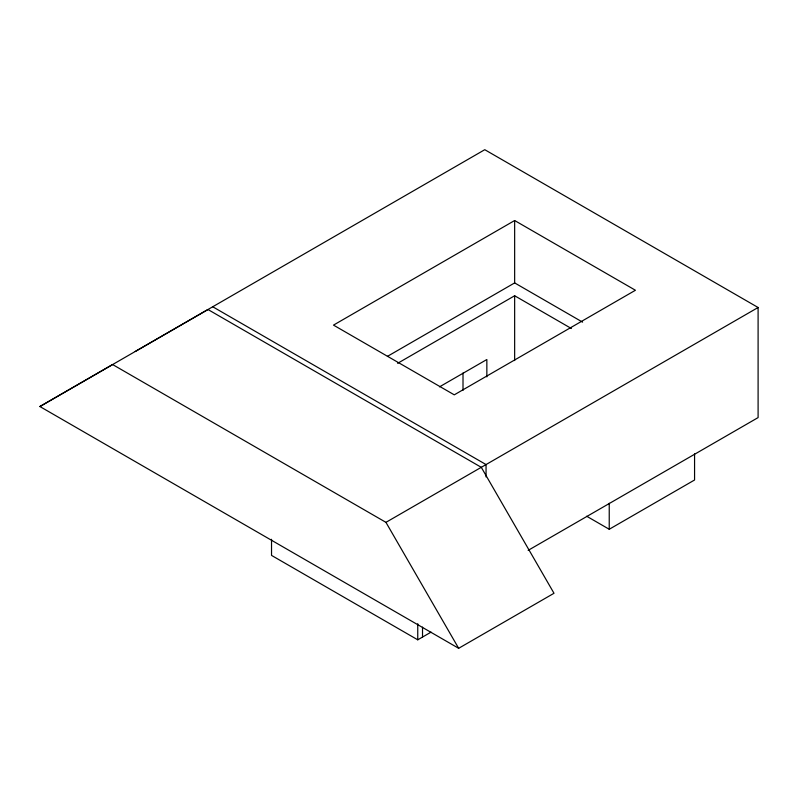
<?xml version="1.0" encoding="UTF-8"?>
<svg xmlns="http://www.w3.org/2000/svg" width="798" height="798" viewBox="0 0 798 798"><rect width="100%" height="100%" fill="white"/><g stroke="black" fill="none" stroke-linecap="round" stroke-linejoin="round"><path stroke-width="1.2" d="M39.9 406.531L112.618 364.546L385.943 522.351L458.66 648.305L554.002 593.273L481.284 467.319L207.959 309.514L39.9 406.531L458.66 648.305M135.241 351.499L484.775 149.695L758.1 307.499L758.1 417.593L528.156 550.351M514.65 220.527L333.494 325.115L454.271 394.84L635.427 290.253L514.65 220.527L514.65 282.911L387.419 356.377M397.623 363.329L514.65 295.759L571.408 328.527M439.508 386.85L486.85 359.519L486.85 376.895M385.943 522.351L758.1 307.499M271.529 539.298L271.529 555.398L417.753 639.816L431.07 632.126M586.66 516.226L609.233 529.264L694.569 479.997L694.569 453.872M514.65 282.911L582.59 322.133M212.727 306.761L486.052 464.566L486.052 476.935M609.233 503.259L609.233 529.264M514.65 295.759L514.65 360.566M463.01 373.005L463.01 390.352M422.521 627.118L422.521 637.063M417.753 623.717L417.753 639.816"/></g></svg>
